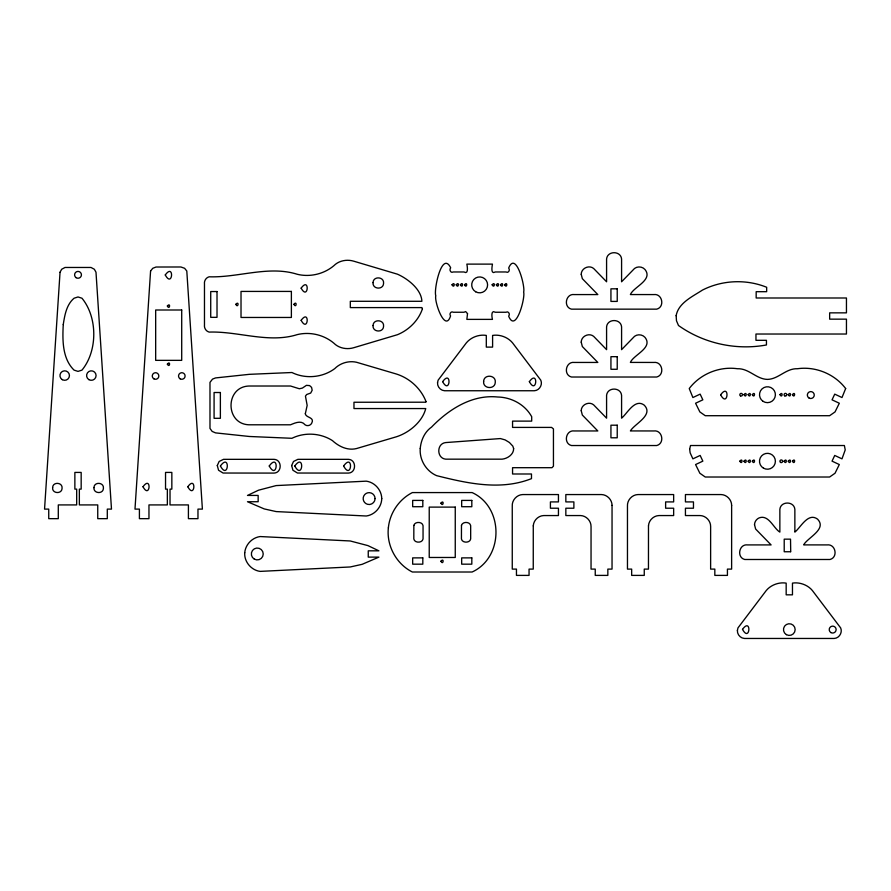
<?xml version="1.0" encoding="UTF-8"?>
<svg xmlns="http://www.w3.org/2000/svg" width="891" height="891" viewBox="0 0 891 891"><rect width="100%" height="100%" fill="white"/><g stroke="black" fill="none" stroke-linecap="round" stroke-linejoin="round"><path stroke-width="1.34" d="M790.517 551.752L784.214 551.752L784.214 539.155L790.517 539.155L790.718 551.752M305.323 413.758C305.925 418.013 314.924 416.977 311.716 423.18C310.58 425.575 307.217 426.41 305.09 424.829C301.37 419.962 294.954 422.947 290.533 424.795L250.338 424.795C224.599 425.408 224.599 385.402 250.338 386.015L290.533 386.015L299.331 388.754L302.383 388.086L306.426 385.346L309.623 385.603L311.572 387.373L312.173 390.236L310.692 393.065L306.704 394.501L305.446 396.105L307.161 405.405L305.323 413.758M422.423 308.876C418.458 320.548 408.835 330.038 397.475 334.693L353.827 347.69C347.056 349.762 338.992 348.348 333.925 343.235C323.945 334.793 309.934 331.497 297.238 334.615C268.781 343.603 238.242 331.118 209.218 332.087C208.216 331.82 207.291 331.307 206.523 330.617C204.997 329.225 204.206 327.064 204.473 325.015L204.473 283.873C204.206 281.823 204.997 279.674 206.523 278.282C207.291 277.58 208.216 277.068 209.218 276.8C238.242 277.769 268.781 265.284 297.238 274.272C309.934 277.391 323.945 274.094 333.925 265.652C338.992 260.54 347.056 259.125 353.827 261.208L397.475 274.194C408 278.827 421.443 289.508 421.889 301.292L350.319 301.292L350.319 307.595L421.889 307.595L422.423 308.876M513.639 448.619C513.717 454.51 507.48 458.609 502.112 459.166L445.712 459.166C436.479 458.252 436.479 443.484 445.712 442.571L500.397 438.561L505.175 439.92L509.418 442.504L512.815 446.124L513.639 448.619M581.222 274.305L582.335 278.671L597.816 294.576L574.372 294.576C565.807 293.328 563.067 307.005 571.454 309.155L656.712 309.155C665.098 307.005 662.358 293.328 653.794 294.576L630.383 294.553C633.579 286.869 653.348 279.997 645.017 269.528C642.467 266.565 637.666 266.075 634.559 268.447L621.584 281.779L621.584 258.98C620.782 250.616 607.384 250.616 606.582 258.98L606.582 281.779L593.606 268.447C588.984 264.638 581.21 268.325 581.222 274.305M581.222 342.166L582.335 346.543L597.816 362.448L574.372 362.448C565.807 361.189 563.067 374.866 571.454 377.016L656.712 377.016C665.098 374.866 662.358 361.189 653.794 362.448L630.383 362.414C633.579 354.741 653.348 347.858 645.017 337.388C642.467 334.437 637.666 333.936 634.559 336.308L621.584 349.651L621.584 326.841C620.782 318.477 607.384 318.477 606.582 326.841L606.582 349.651L593.606 336.308C588.984 332.51 581.21 336.185 581.222 342.166M581.222 410.684L582.335 415.05L597.816 430.954L574.372 430.954C565.807 429.707 563.067 443.384 571.454 445.533L656.712 445.533C665.098 443.384 662.358 429.707 653.794 430.954L630.383 430.932C634.481 423.838 654.005 415.161 644.271 405.171C634.86 398.065 627.197 413.702 621.584 418.157L621.584 395.359C620.782 386.995 607.384 386.995 606.582 395.359L606.582 418.157L593.606 404.826C588.984 401.017 581.21 404.703 581.222 410.684M754.51 524.643L755.624 529.02L771.094 544.913L747.66 544.913C739.085 543.666 736.345 557.343 744.731 559.492L829.989 559.492C838.386 557.343 835.635 543.666 827.071 544.913L803.66 544.891C807.48 537.674 827.349 529.165 817.548 519.13C808.059 512.113 800.731 527.427 794.861 532.116L794.861 509.318C794.07 500.954 780.661 500.954 779.859 509.318L779.859 532.116C773.499 528.24 768.721 514.274 759.165 517.883C756.492 519.019 754.61 521.747 754.51 524.643M467.53 313.587L466.851 319.379L492.456 319.379C491.888 317.564 490.674 309.344 495.329 312.251L505.954 312.251C508.449 310.703 510.398 314.278 508.672 316.194C515.867 333.847 525.467 297.516 523.641 292.103C525.467 286.69 515.867 250.371 508.672 268.024C510.398 269.94 508.438 273.515 505.954 271.967L495.329 271.967C490.306 274.974 492.2 265.774 492.456 264.115L466.851 264.115C467.151 265.763 468.956 274.974 463.977 271.967L453.352 271.967C450.634 273.537 448.986 269.706 450.679 267.757C441.88 250.126 433.527 290.176 435.799 295.756C434.062 301.136 445.066 333.345 450.568 315.926C448.864 314.044 451.069 310.747 453.352 312.251L463.977 312.251L465.681 311.594L467.53 313.587M612.05 505.386L612.039 569.104L607.84 569.104L607.84 575.397L595.244 575.397L595.244 569.104L591.045 569.104L591.045 526.581C591.167 520.879 586.233 515.7 580.531 515.555L565.841 515.555L565.841 508.215L573.882 508.215L573.882 501.911L565.841 501.911L565.841 494.561L601.536 494.561C607.172 494.705 612.072 499.751 612.05 505.386M689.667 449.142L690.146 452.828L692.886 458.854L700.159 455.446L702.843 461.148L695.57 464.556L699.858 473.244L705.26 477.019L829.621 477.019L835.034 473.244L839.322 464.556L832.049 461.148L834.722 455.446L841.995 458.854L845.225 449.888L844.378 445.522L690.514 445.522L689.667 449.142M731.634 505.386L731.622 569.104L727.424 569.104L727.424 575.397L714.827 575.397L714.827 569.104L710.628 569.104L710.628 526.581C710.762 520.879 705.828 515.7 700.126 515.555L685.435 515.555L685.435 508.215L693.465 508.215L693.465 501.911L685.435 501.911L685.435 494.561L721.131 494.561C726.766 494.705 731.667 499.751 731.634 505.386M437.537 382.696C437.214 386.705 440.555 390.525 444.576 390.748L534.333 390.748C539.333 390.548 542.886 384.745 540.792 380.201L512.514 342.812C507.747 337.132 499.806 334.248 492.6 335.417L492.6 347.111L486.308 347.111L486.308 335.417C479.102 334.248 471.161 337.143 466.394 342.812L438.105 380.201L437.537 382.696M737.403 630.416C737.08 634.425 740.421 638.246 744.442 638.457L834.199 638.457C839.199 638.257 842.741 632.465 840.659 627.91L812.369 590.521C807.703 584.808 799.372 581.946 792.467 583.126L792.467 594.832L786.174 594.832L786.174 583.126C779.246 581.946 770.949 584.808 766.26 590.521L737.971 627.91L737.403 630.416M52.614 487.644C51.923 493.725 61.969 494.382 62.08 488.268C62.771 482.176 52.725 481.519 52.614 487.644M93.956 487.644C93.265 493.725 103.311 494.382 103.423 488.268C104.113 482.176 94.067 481.519 93.956 487.644M143.006 486.742C150.2 499.951 151.86 474.591 143.006 486.742M165.269 274.963C172.754 288.717 174.491 262.31 165.269 274.963M167.352 306.036C169.658 310.725 170.905 301.86 167.363 305.947M167.352 364.141C169.825 368.807 170.76 359.808 167.352 364.141M187.801 486.742C194.995 499.951 196.655 474.591 187.801 486.742M220.4 465.993C228.619 481.073 230.513 452.116 220.4 465.993M235.814 304.354C238.053 309.021 239.479 300.222 235.825 304.265M269.249 465.993C277.469 481.073 279.362 452.116 269.249 465.993M293.919 304.354C296.391 309.021 297.271 300.067 293.93 304.265M294.765 465.993C302.985 481.073 304.878 452.116 294.765 465.993M301.147 288.138C308.342 301.336 310.001 275.976 301.147 288.138M301.147 320.326C308.342 333.524 310.001 308.163 301.147 320.326M343.614 465.993C351.834 481.073 353.727 452.116 343.614 465.993M373.051 282.647C372.293 289.408 383.453 290.132 383.575 283.327C384.333 276.566 373.173 275.842 373.051 282.647M373.051 325.56C372.293 332.321 383.453 333.045 383.575 326.24C384.333 319.479 373.173 318.755 373.051 325.56M375.055 498.581C375.189 502.346 371.179 505.42 367.582 504.317A5.936 5.936 0 0 1 363.261 497.546A5.936 5.936 0 0 1 369.631 492.667A5.936 5.936 0 0 1 375.055 498.581M442.638 381.649C450.211 395.548 451.96 368.852 442.638 381.649M440.911 503.148C443.306 507.848 444.364 498.882 440.911 503.148M440.911 561.252C443.195 565.93 444.475 557.12 440.922 561.174M452.027 284.797C454.443 289.486 455.435 280.52 452.027 284.797M456.181 284.797C458.542 289.497 459.656 280.498 456.181 284.797M460.346 284.797C462.919 289.475 463.576 280.409 460.346 284.797M464.501 284.797C466.906 289.486 467.909 280.52 464.501 284.797M483.624 381.493C482.777 388.988 495.151 389.801 495.285 382.25C496.131 374.755 483.757 373.942 483.624 381.493M492.144 284.797C494.55 289.486 495.563 280.509 492.144 284.797M496.298 284.797C498.715 289.486 499.706 280.52 496.298 284.797M500.452 284.797C502.814 289.497 503.927 280.498 500.452 284.797M504.618 284.797C507.191 289.464 507.848 280.431 504.618 284.797M529.354 381.649C536.928 395.548 538.676 368.852 529.354 381.649M720.63 394.824C728.203 408.735 729.952 382.027 720.63 394.824M739.82 461.182C742.214 465.87 743.25 456.916 739.82 461.182M743.974 394.624C746.368 399.313 747.426 390.347 743.974 394.624M743.974 461.182C746.368 465.87 747.426 456.905 743.974 461.182M748.139 394.624C750.5 399.324 751.603 390.336 748.139 394.624M742.504 629.358C750.077 643.269 751.826 616.561 742.504 629.358M748.139 461.182C750.5 465.882 751.603 456.894 748.139 461.182M752.294 394.624C754.644 399.335 755.824 390.291 752.294 394.624M752.294 461.182C754.644 465.893 755.824 456.86 752.294 461.182M779.937 394.624C782.409 399.291 783.211 390.392 779.937 394.624M784.091 461.182C786.486 465.87 787.521 456.916 784.091 461.182M788.245 394.624C790.64 399.313 791.698 390.347 788.245 394.624M788.245 461.182C790.64 465.87 791.698 456.905 788.245 461.182M792.4 394.624C794.772 399.324 795.875 390.336 792.4 394.624M792.4 461.182C794.772 465.882 795.875 456.894 792.4 461.182M420.24 448.496C419.327 459.812 426.188 471.183 436.623 475.649C467.43 483.39 500.731 490.807 531.481 478.634L531.481 473.99L512.559 473.99L512.559 467.697L551.986 467.697L553.445 466.171L553.445 428.916L551.585 427.413L512.559 427.413L512.559 421.12L531.693 421.12L531.693 416.698C524.966 404.492 511.434 397.263 497.657 397.007C471.974 394.345 448.674 409.415 431.534 427.112C424.584 431.935 420.975 440.288 420.24 448.496M533.275 525.846L533.252 569.104L529.054 569.104L529.054 575.397L516.457 575.397L516.457 569.104L512.258 569.104L512.258 506.11C511.824 500.23 516.858 494.694 522.75 494.561L558.445 494.561L558.445 501.911L550.415 501.911L550.415 508.215L558.445 508.215L558.445 515.555L543.755 515.555C538.32 515.711 533.531 520.411 533.275 525.846M648.481 525.846L648.459 569.104L644.26 569.104L644.26 575.397L631.663 575.397L631.663 569.104L627.464 569.104L627.464 506.11C627.041 500.23 632.064 494.694 637.956 494.561L673.652 494.561L673.652 501.911L665.622 501.911L665.622 508.215L673.652 508.215L673.652 515.555L658.961 515.555C653.526 515.711 648.737 520.411 648.481 525.846M63.261 324.547C62.437 339.95 62.214 358.572 74.064 370.121L78.018 371.391L81.972 370.121C97.709 351.009 97.709 317.341 81.972 298.229L78.018 296.959L74.064 298.229C66.446 304.666 64.72 315.202 63.261 324.547M426.021 401.629L425.775 402.209L353.972 402.253L353.972 408.557L425.742 408.557C422.445 421.666 409.437 432.558 396.495 436.757L356.511 448.552C347.613 450.801 338.836 446.491 332.421 440.6C320.493 432.948 304.655 432.046 291.936 438.294L249.335 436.479L215.522 432.881L212.158 431.411L209.986 428.437L209.986 382.373L212.526 379.12L215.522 377.929L249.335 374.331L291.936 372.516C305.513 379.21 322.609 377.65 334.749 368.629C340.317 363.005 348.793 360.521 356.511 362.258L396.495 374.053C409.76 378.263 421.042 388.61 426.021 401.629M244.735 552.765C244.056 561.72 251.273 570.251 260.127 571.387L350.241 566.966L362.136 564.326L378.909 557.12L368.25 557.12L368.25 550.827L378.909 550.827L367.905 545.604L350.241 540.971L260.127 536.549C252.086 537.629 245.381 544.679 244.735 552.765M381.749 498.581C381.638 507.124 374.743 514.887 366.268 516L276.154 511.579L264.259 508.928L247.486 501.733L258.156 501.733L258.156 495.429L247.486 495.429L258.501 490.206L276.154 485.584L366.268 481.162C374.743 482.265 381.638 490.039 381.749 498.581M60.042 272.245L44.55 509.106L48.738 509.106L48.738 518.662L58.294 518.662L58.294 504.919L76.682 504.919L76.682 489.126L74.866 489.126L74.866 472.419L81.17 472.419L81.17 489.126L79.355 489.126L79.355 504.919L97.743 504.919L97.743 518.662L107.299 518.662L107.299 509.106L111.486 509.106L95.994 272.245L94.357 269.271L91.005 267.467L65.021 267.467L61.668 269.271L60.042 272.245M150.579 271.02L134.987 509.106L139.408 509.106L139.408 518.662L148.964 518.662L148.964 504.919L167.352 504.919L167.352 489.126L165.537 489.126L165.537 472.419L171.84 472.419L171.84 489.126L170.025 489.126L170.025 504.919L188.413 504.919L188.413 518.662L197.969 518.662L197.969 509.106L202.391 509.106L186.798 271.02L184.615 268.291L180.918 266.988L156.014 267.022L152.762 268.291L150.579 271.02M217.293 465.536L218.562 470.248L223.084 473.032L274.072 473.088C282.202 472.776 282.202 459.645 274.072 459.333L223.53 459.333L219.141 461.471L217.293 465.536M291.658 465.536L292.927 470.248L297.449 473.032L348.437 473.088C356.567 472.776 356.567 459.645 348.437 459.333L297.895 459.333L293.507 461.471L291.658 465.536M388.365 527.851C386.382 545.66 396.339 563.992 412.366 572.011L472.119 572.011C503.916 557.532 503.916 507.046 472.119 492.578L412.366 492.578C399.09 499.305 389.757 513.038 388.365 527.851M676.146 315.648L676.481 320.771L678.485 325.493C703.645 343.425 736.077 350.597 766.449 344.962L766.449 340.317L755.958 340.317L755.958 334.025L846.45 334.025L846.45 319.156L829.655 319.156L829.655 312.852L846.45 312.852L846.45 297.995L756.169 297.995L756.169 291.691L766.661 291.691L766.661 287.27C746.135 278.961 722.111 280.019 702.398 290.11C692.641 296.503 678.407 302.929 676.146 315.648M413.847 525.423L413.814 538.955C414.482 543.22 422.367 543.22 423.047 538.955L423.047 525.645C422.379 521.458 414.783 521.358 413.847 525.423M461.471 525.423L461.438 538.955C462.117 543.22 470.002 543.22 470.671 538.955L470.671 525.645C470.002 521.458 462.407 521.358 461.471 525.423M845.659 388.543L841.995 397.542L834.722 394.134L832.049 399.836L839.322 403.244L835.034 411.932L829.621 415.707L705.26 415.707L699.858 411.932L695.57 403.244L702.843 399.836L700.159 394.134L692.886 397.542L689.233 388.543C700.27 373.986 719.315 366.156 737.403 368.729C749.008 368.261 756.292 379.176 767.441 379.399C778.6 379.176 785.873 368.261 797.49 368.729C815.566 366.156 834.622 373.986 845.659 388.543M617.229 288.818L610.936 288.818L610.936 301.414L617.229 301.414L617.229 288.818M291.379 291.424L241.016 291.424L241.016 317.463L291.379 317.463L291.379 291.424M217.014 291.546L210.721 291.546L210.721 317.341L217.014 317.341L217.014 291.546M181.708 310.001L155.669 310.001L155.669 360.354L181.708 360.354L181.708 310.001M617.229 356.678L610.936 356.678L610.936 369.275L617.229 369.275L617.229 356.678M220.378 392.508L214.085 392.508L214.085 418.302L220.378 418.302L220.378 392.508M617.229 425.196L610.936 425.196L610.936 437.793L617.229 437.793L617.229 425.196M422.813 500.408L412.667 500.408L412.667 506.712L422.813 506.712L422.813 500.408M471.818 500.408L461.672 500.408L461.672 506.712L471.818 506.712L471.818 500.408M455.256 507.113L429.228 507.113L429.228 557.476L455.256 557.476L455.256 507.113M422.813 557.877L412.667 557.877L412.667 564.17L422.813 564.17L422.813 557.877M471.818 557.877L461.672 557.877L461.672 564.17L471.818 564.17L471.818 557.877M62.325 379.677A4.745 4.745 0 0 0 69.442 375.568A4.745 4.745 0 0 0 62.325 371.458A4.745 4.745 0 0 0 62.325 379.677M180.171 378.842A3.286 3.286 0 0 0 185.105 375.991A3.286 3.286 0 0 0 180.171 373.151A3.286 3.286 0 0 0 180.171 378.842M153.909 378.842A3.286 3.286 0 0 0 158.843 375.991A3.286 3.286 0 0 0 153.909 373.151A3.286 3.286 0 0 0 153.909 378.842M88.966 379.677A4.745 4.745 0 0 0 96.083 375.568A4.745 4.745 0 0 0 88.966 371.458A4.745 4.745 0 0 0 88.966 379.677M254.314 559.114A5.936 5.936 0 0 0 263.224 553.968A5.936 5.936 0 0 0 254.314 548.834A5.936 5.936 0 0 0 254.314 559.114M475.671 291.769A7.952 7.952 0 0 0 487.6 284.886A7.952 7.952 0 0 0 475.671 278.003A7.952 7.952 0 0 0 475.671 291.769M763.464 468.154A7.952 7.952 0 0 0 775.393 461.271A7.952 7.952 0 0 0 763.464 454.388A7.952 7.952 0 0 0 763.464 468.154M780.594 462.429A1.337 1.337 0 0 0 782.599 461.271A1.337 1.337 0 0 0 780.594 460.112A1.337 1.337 0 0 0 780.594 462.429M763.03 401.318A7.952 7.952 0 0 0 775.382 395.236A7.952 7.952 0 0 0 763.932 387.585A7.952 7.952 0 0 0 763.03 401.318M784.681 395.816A1.337 1.337 0 0 0 786.753 394.802A1.337 1.337 0 0 0 784.826 393.51A1.337 1.337 0 0 0 784.681 395.816M740.488 395.871A1.337 1.337 0 0 0 742.481 394.713A1.337 1.337 0 0 0 740.488 393.555A1.337 1.337 0 0 0 740.488 395.871M809.073 398.054A3.464 3.464 0 0 0 814.263 395.047A3.464 3.464 0 0 0 809.073 392.051A3.464 3.464 0 0 0 809.073 398.054M786.397 634.648A5.847 5.847 0 0 0 795.162 629.581A5.847 5.847 0 0 0 786.397 624.524A5.847 5.847 0 0 0 786.397 634.648M830.947 632.588A3.464 3.464 0 0 0 836.137 629.581A3.464 3.464 0 0 0 830.947 626.585A3.464 3.464 0 0 0 830.947 632.588M76.114 277.68A3.43 3.43 0 0 0 81.437 275.052A3.43 3.43 0 0 0 76.503 271.755A3.43 3.43 0 0 0 76.114 277.68"/></g></svg>
